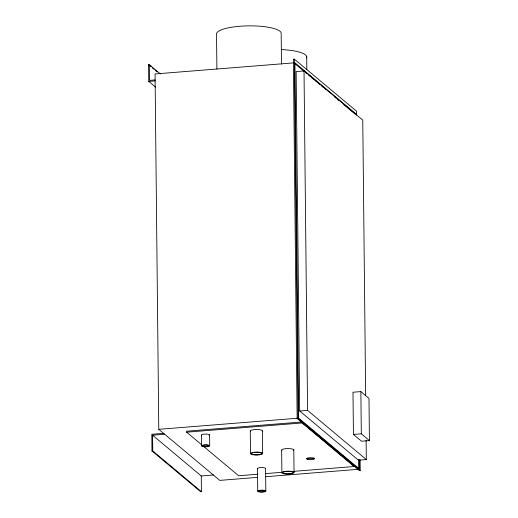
<?xml version="1.0" encoding="UTF-8"?>
<svg xmlns="http://www.w3.org/2000/svg" width="518" height="518" viewBox="0 0 518 518"><rect width="100%" height="100%" fill="white"/><g stroke="black" fill="none" stroke-linecap="round" stroke-linejoin="round"><path stroke-width="0.78" d="M155.529 87.102L148.75 81.423L148.575 64.737L149.333 64.679L160.425 73.964M356.514 115.177L356.468 111.13L294.36 59.13L293.376 59.207L297.138 418.499L359.246 470.499L360.23 470.422L360.12 459.906M293.149 62.918L155.057 73.957L158.78 429.325L219.774 480.387L257.504 477.369M155.135 79.934L149.495 80.381L149.333 64.679M148.75 81.423L155.199 80.912M365.656 395.713L362.768 120.131L304.021 70.94L296.141 71.568L299.695 411.001L358.443 460.191L366.323 459.563L366.122 440.164M360.871 391.595L352.985 392.23L353.431 434.44L361.545 441.232L369.425 440.604L368.984 398.387L360.871 391.595L361.311 433.806L369.425 440.604M299.695 411.001L307.575 410.373L366.323 459.563M158.78 429.325L297.675 418.22M297.138 418.499L298.122 418.421L360.23 470.422M163.889 433.32L151.806 434.285L151.981 450.977L200.66 491.731L201.418 491.673L201.249 475.964L152.57 435.204L152.739 450.913L201.418 491.673M302.162 422.953L302.149 421.969L186.603 431.203L186.616 432.187L302.162 422.953L354.195 466.517L294.017 471.328M152.57 435.204L164.659 434.239M353.431 434.44L361.311 433.806M151.981 450.977L152.739 450.913M201.249 475.964L213.338 475M257.912 474.216L238.649 475.757L203.341 446.192M265.132 473.64L281.98 472.293M265.533 476.728L357.86 469.347M294.567 63.371L303.807 71.108M305.659 72.656L306.889 73.685M308.734 75.233L309.971 76.269M311.817 77.817L313.668 79.364M314.899 80.394L316.744 81.941M318.596 83.489L319.826 84.518M321.672 86.066L322.908 87.102M324.754 88.649L325.984 89.679M334.615 96.898L335.845 97.934M337.691 99.475L338.927 100.511M343.855 104.636L354.94 113.921L355.924 113.843L294.936 62.775L298.659 418.143L359.647 469.204L359.55 459.518M148.575 64.737L151.042 66.803M152.273 67.832L154.124 69.38M155.355 70.409L157.207 71.963M320.467 437.309L321.697 438.338M330.322 445.558L331.559 446.587M333.404 448.135L334.634 449.171M336.486 450.718L337.717 451.748M339.568 453.295L340.799 454.325M342.644 455.872L344.496 457.42M346.341 458.967L347.572 460.003M349.423 461.551L350.654 462.58M186.616 432.187L201.483 444.632M358.56 459.595L358.657 468.479M306.695 56.494L306.824 69.295M304.021 70.94L307.575 410.373M294.36 59.13L298.122 418.421M293.803 449.954L294.036 472.533M281.494 64.09L281.164 32.893A32.388 7.893 -0.6 0 0 246.646 25.9A32.388 7.893 -0.6 0 0 216.537 34.609L216.9 69.004M281.656 450.129L281.896 472.707M265.592 468.479L265.831 491.058M262.419 430.885L262.658 453.464M257.498 468.596L257.737 491.174M250.278 431.06L250.511 453.638M209.596 434.978L209.712 445.778M201.502 435.094L201.612 445.888M314.089 458.177A4.047 0.984 -0.6 0 1 307.077 458.281M257.653 468.848A4.047 0.984 -0.6 0 1 261.473 467.553A4.047 0.984 -0.6 0 1 265.475 468.738M281.896 450.511A6.074 1.483 -0.6 0 1 287.619 448.562A6.074 1.483 -0.6 0 1 293.622 450.343M250.511 431.442A6.074 1.483 -0.6 0 1 256.235 429.493A6.074 1.483 -0.6 0 1 262.244 431.274M201.657 435.347A4.047 0.984 -0.6 0 1 206.002 434.052A4.047 0.984 -0.6 0 1 209.091 435.476M281.436 49.579A32.388 7.893 -0.6 0 1 306.585 57.874M258.974 491.854A4.047 0.984 -0.6 0 0 265.715 491.317A4.047 0.984 -0.6 0 0 260.664 490.177A4.047 0.984 -0.6 0 0 258.974 491.854M259.673 491.666A3.037 0.738 -0.6 0 0 264.73 491.265A3.037 0.738 -0.6 0 0 260.942 490.41A3.037 0.738 -0.6 0 0 259.673 491.666M283.754 473.73A6.074 1.483 -0.6 0 0 293.861 472.921A6.074 1.483 -0.6 0 0 286.286 471.218A6.074 1.483 -0.6 0 0 283.754 473.73M284.453 473.543A5.063 1.23 -0.6 0 0 292.877 472.869A5.063 1.23 -0.6 0 0 286.571 471.451A5.063 1.23 -0.6 0 0 284.453 473.543M252.37 454.662A6.074 1.483 -0.6 0 0 262.477 453.852A6.074 1.483 -0.6 0 0 254.908 452.149A6.074 1.483 -0.6 0 0 252.37 454.662M253.075 454.474A5.063 1.23 -0.6 0 0 261.499 453.8A5.063 1.23 -0.6 0 0 255.186 452.382A5.063 1.23 -0.6 0 0 253.075 454.474M202.849 446.568A4.047 0.984 -0.6 0 0 209.589 446.03A4.047 0.984 -0.6 0 0 204.545 444.897A4.047 0.984 -0.6 0 0 202.849 446.568M203.555 446.386A3.037 0.738 -0.6 0 0 208.612 445.985A3.037 0.738 -0.6 0 0 204.824 445.13A3.037 0.738 -0.6 0 0 203.555 446.386M307.75 459.453A4.047 0.984 -0.6 0 0 314.484 458.916A4.047 0.984 -0.6 0 0 309.44 457.782A4.047 0.984 -0.6 0 0 307.75 459.453"/></g></svg>
